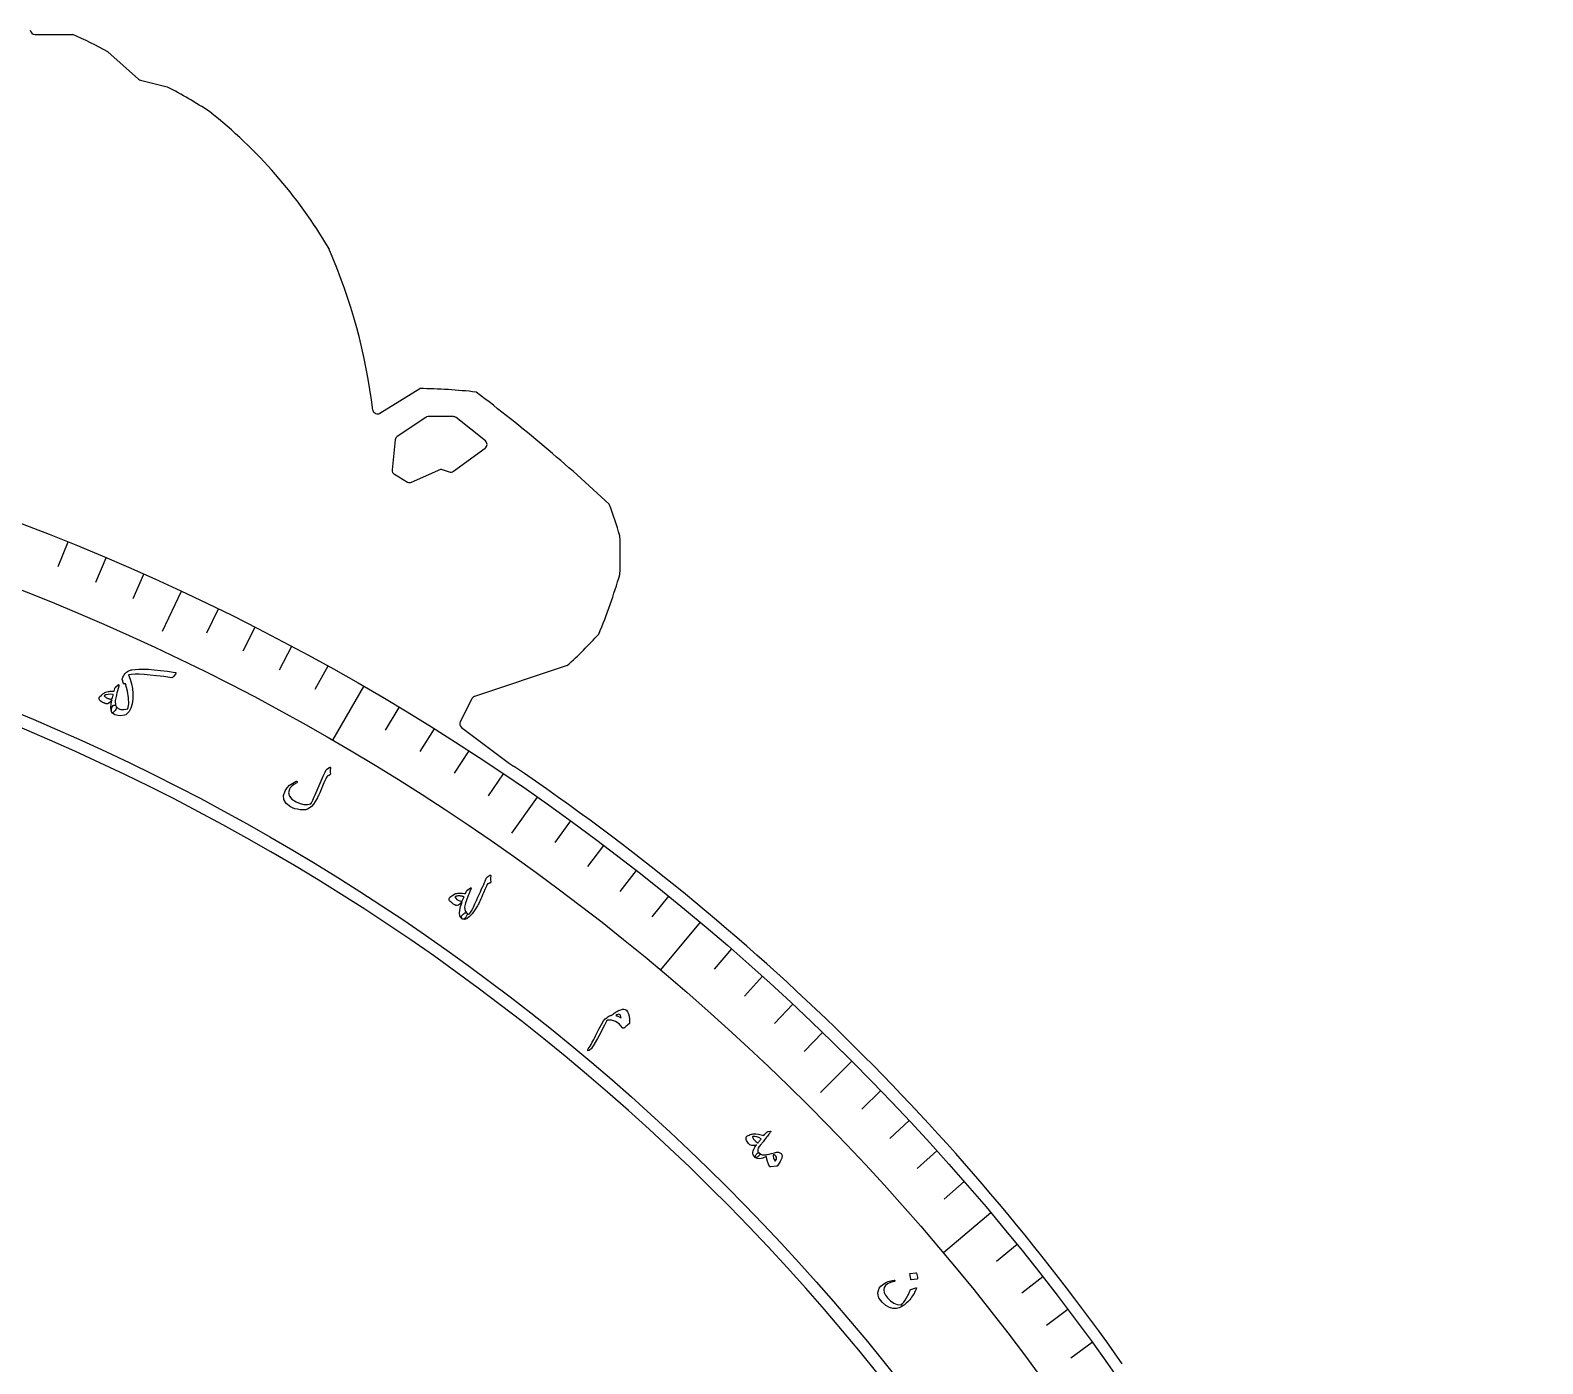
# Model space of a CAD drawing. Header units: millimetres. Extents: x -77 to 77, y -78 to 103.
# Drawn here: x 27.66 to 77.1, y 44.63 to 88.23 of the extents above; entities that cross this region are included whole.
import ezdxf

# ---------------------------------------------------------------- set-up
doc = ezdxf.new("R2010")
doc.units = ezdxf.units.MM
for name, color, linetype in [('CUT_INNER', 6, 'Continuous'), ('CUT_OUTER', 1, 'Continuous'), ('ENGRAVE', 7, 'Continuous'), ('ENGRAVE_FINE', 8, 'Continuous'), ('TEXT', 5, 'Continuous')]:
    doc.layers.add(name, color=color, linetype=linetype)

msp = doc.modelspace()

# ---------------------------------------------------------------- linework, layer by layer
at = {"layer": 'CUT_INNER'}
for points in [[(40.5877, 75.5737), (39.6529, 74.9501)], [(41.4905, 75.5989), (40.6709, 75.5989)], [(42.5359, 74.8042), (41.5842, 75.566)], [(39.5869, 74.8402), (39.4887, 73.8591)], [(41.4908, 73.8099), (42.5304, 74.5657)], [(39.5608, 73.7156), (39.9859, 73.4605)], [(40.124, 73.4521), (41.0811, 73.8778), (41.0843, 73.879)], [(41.0843, 73.879), (41.0876, 73.8781), (41.3552, 73.7889)]]:
    msp.add_lwpolyline(points, dxfattribs=at)
for centre, radius, start, end in [((40.6709, 75.4489), 0.15, 90, 123.70993), ((41.4905, 75.4489), 0.15, 51.3213, 90), ((39.7362, 74.8253), 0.15, 123.70993, 174.28557), ((42.4421, 74.6871), 0.15, 306.02109, 51.3213), ((39.638, 73.8442), 0.15, 174.28557, 239.03624), ((41.4026, 73.9312), 0.15, 251.56505, 306.02109), ((40.0631, 73.5891), 0.15, 239.03624, 293.97846), ((0.0001, -0.0002), 70.9124, 92.273101, 354.023615), ((0.0005, 0.0002), 70.912, 354.023254, 87.727388)]:
    msp.add_arc(centre, radius, start, end, dxfattribs=at)
at = {"layer": 'CUT_OUTER'}
for points in [[(27.8068, 88.0958), (29.0427, 88.0958), (29.0462, 88.0956)], [(30.1924, 87.523), (30.1949, 87.5209), (31.1964, 86.63)], [(31.2597, 86.5965), (32.1381, 86.3769), (32.1415, 86.3759)], [(37.4153, 81.1021), (37.4166, 81.099)], [(39.0858, 75.7096), (40.3936, 76.5137), (40.3969, 76.5156)], [(45.2119, 67.4585), (45.2087, 67.4572), (42.1756, 66.4464)], [(42.0888, 66.3712), (41.7138, 65.6212)], [(41.7579, 65.4341), (43.3298, 64.2552), (43.4513, 64.1735)]]:
    msp.add_lwpolyline(points, dxfattribs=at)
for centre, radius, start, end in [((27.8068, 88.2458), 0.15, 185.19602, 270), ((23.4056, 75.3731), 13.9168, 60.81257, 66.08953), ((31.2961, 86.7421), 0.15, 228.34509, 255.96376), ((24.3573, 71.4473), 16.8362, 57.04027, 62.46128), ((23.5359, 72.9374), 16.1028, 30.46668, 51.69569), ((19.8137, 73.4535), 19.1916, 7.03892, 23.47683), ((40.1961, 58.5808), 17.9359, 83.48487, 89.35851), ((9.9304, 33.6265), 53.6003, 46.85108, 52.9419), ((39.0072, 75.8374), 0.15, 192.33259, 301.5859), ((35.5404, 68.4746), 11.8391, 15.81273, 21.07674), ((35.2289, 71.07), 11.7196, 356.91348, 3.08441), ((29.3828, 75.5316), 18.2726, 337.3336, 343.81749), ((34.1257, 79.5854), 16.4306, 312.4328, 317.52318), ((42.223, 66.3041), 0.15, 108.43065, 153.43495), ((41.8479, 65.5541), 0.15, 153.43495, 233.1301), ((0.0003, 0.0004), 77.4995, 35.160141, 55.89847)]:
    msp.add_arc(centre, radius, start, end, dxfattribs=at)
at = {"layer": 'ENGRAVE'}
for points in [[(32.5859, 69.8806), (31.9734, 68.5672)], [(38.5524, 66.7747), (37.5379, 65.0176)], [(44.2255, 63.1605), (43.3942, 61.9734)], [(49.562, 59.0657), (48.2578, 57.5114)], [(54.5213, 54.5213), (53.4965, 53.4965)], [(59.0657, 49.562), (57.5114, 48.2578)]]:
    msp.add_lwpolyline(points, dxfattribs=at)
for radius in [77.1047, 75.0758, 71.3077]:
    msp.add_circle((0, 0), radius, dxfattribs=at)
at = {"layer": 'ENGRAVE_FINE'}
for points in [[(28.8839, 71.4903), (28.5582, 70.684)], [(30.1272, 70.9753), (29.7875, 70.1749)], [(31.3613, 70.4387), (31.0076, 69.6443)], [(33.8005, 69.3013), (33.4193, 68.5197)], [(35.0048, 68.7008), (34.6101, 67.9261)], [(36.1985, 68.0795), (35.7903, 67.3117)], [(37.3811, 67.4373), (36.9596, 66.6768)], [(39.7119, 66.0917), (39.264, 65.3463)], [(40.8593, 65.3885), (40.3985, 64.6511)], [(41.9943, 64.6655), (41.5207, 63.9362)], [(43.1164, 63.9227), (42.6302, 63.2018)], [(45.321, 62.3791), (44.8099, 61.6756)], [(46.4028, 61.5786), (45.8795, 60.8841)], [(47.4704, 60.7594), (46.9351, 60.0742)], [(48.5236, 59.9216), (47.9764, 59.2459)], [(50.5853, 58.1917), (50.0148, 57.5354)], [(51.5931, 57.3), (51.0113, 56.6538)], [(52.5853, 56.3908), (51.9923, 55.7549)], [(53.5615, 55.4645), (52.9574, 54.839)], [(55.4645, 53.5615), (54.839, 52.9574)], [(56.3908, 52.5853), (55.7549, 51.9923)], [(57.3, 51.5931), (56.6538, 51.0113)], [(58.1917, 50.5853), (57.5354, 50.0148)], [(59.9216, 48.5236), (59.2459, 47.9764)], [(60.7594, 47.4704), (60.0742, 46.9351)], [(61.5786, 46.4028), (60.8841, 45.8795)], [(62.3791, 45.321), (61.6756, 44.8099)]]:
    msp.add_lwpolyline(points, dxfattribs=at)
at = {"layer": 'TEXT'}
for points in [[(32.3901, 67.2338), (32.412, 67.2277), (32.4223, 67.2165), (32.421, 67.2004), (32.4081, 67.1794), (32.3447, 67.1041), (32.3274, 67.0854), (32.311, 67.0722), (32.2954, 67.0647), (32.2807, 67.0628), (32.0219, 67.0981), (31.7868, 67.1266), (31.5751, 67.1485), (31.387, 67.164), (31.2226, 67.173), (31.082, 67.1753), (30.9651, 67.171), (30.872, 67.1602), (30.9287, 67.0148), (30.9716, 66.8637), (31.0005, 66.7068), (31.0157, 66.5444), (31.0143, 66.3638), (30.9921, 66.2061), (30.9493, 66.0712), (30.886, 65.959), (30.8483, 65.913), (30.8121, 65.8776), (30.7773, 65.8528), (30.744, 65.8388), (30.6233, 65.8185), (30.5176, 65.8222), (30.4267, 65.85), (30.3505, 65.9018), (30.3235, 65.9366), (30.311, 65.9784), (30.313, 66.0273), (30.3295, 66.0832), (30.3491, 66.1249), (30.3703, 66.1528), (30.3932, 66.1667), (30.4177, 66.1667), (30.4277, 66.1616), (30.439, 66.1522), (30.4516, 66.1386), (30.4656, 66.1209), (30.5289, 66.0603), (30.6139, 66.0272), (30.7205, 66.0216), (30.849, 66.0433), (30.8754, 66.2118), (30.8723, 66.4037), (30.8394, 66.6192), (30.7765, 66.8582), (30.7737, 66.8629), (30.7696, 66.8656), (30.7643, 66.8661), (30.7577, 66.8645), (30.7278, 66.8568), (30.721, 66.8556), (30.7153, 66.8571), (30.7106, 66.8615), (30.7068, 66.8688), (30.6603, 67.0189), (30.6617, 67.028), (30.6694, 67.0469), (30.6834, 67.0753), (30.7035, 67.1135), (30.7263, 67.1534), (30.7472, 67.1853), (30.7662, 67.209), (30.7834, 67.2247), (30.8089, 67.243), (30.834, 67.2594), (30.8586, 67.2739), (30.8829, 67.2864), (30.9068, 67.2972), (30.9304, 67.3063), (30.9538, 67.3138), (30.9768, 67.3196), (31.0824, 67.3343), (31.2083, 67.3419), (31.3544, 67.3425), (31.5209, 67.3359), (31.7078, 67.3219), (31.9149, 67.3003), (32.1423, 67.271), (32.3901, 67.2338)], [(30.4656, 66.1209), (30.4741, 66.0932), (30.471, 66.0617), (30.4563, 66.0262), (30.43, 65.9869), (30.3939, 65.9458), (30.3646, 65.9222), (30.3421, 65.916), (30.3266, 65.9272), (30.2998, 65.9963), (30.2914, 66.087), (30.3015, 66.1993), (30.33, 66.3334), (30.2758, 66.2717), (30.2285, 66.2296), (30.188, 66.2069), (30.1544, 66.2038), (30.139, 66.2077), (30.1227, 66.2129), (30.1057, 66.2193), (30.0879, 66.2269), (30.0693, 66.2355), (30.05, 66.2447), (30.03, 66.2545), (30.0092, 66.265), (29.9734, 66.2855), (29.9461, 66.3037), (29.9272, 66.3195), (29.9167, 66.333), (29.9075, 66.3631), (29.9055, 66.3897), (29.9109, 66.4127), (29.9235, 66.4321), (29.9826, 66.489), (30.0314, 66.5321), (30.0699, 66.5614), (30.0981, 66.5769), (30.1315, 66.5885), (30.1659, 66.5985), (30.2012, 66.6069), (30.2374, 66.6137), (30.2748, 66.6189), (30.3138, 66.6224), (30.3543, 66.6244), (30.3963, 66.6247), (30.4215, 66.7062), (30.4268, 66.723), (30.4332, 66.7371), (30.4409, 66.7487), (30.4497, 66.7576), (30.5319, 66.8273), (30.5456, 66.8343), (30.5535, 66.83), (30.5556, 66.8143), (30.5519, 66.7872), (30.5289, 66.7062), (30.5082, 66.6317), (30.4899, 66.5637), (30.474, 66.5022), (30.4608, 66.4473), (30.4505, 66.3989), (30.4432, 66.357), (30.4389, 66.3216), (30.4363, 66.2609), (30.4399, 66.2072), (30.4497, 66.1605), (30.4656, 66.1209)], [(30.3721, 66.5143), (30.2791, 66.5224), (30.1993, 66.518), (30.1325, 66.5009), (30.0789, 66.4714), (30.0893, 66.4548), (30.1048, 66.4382), (30.1254, 66.4217), (30.1511, 66.4053), (30.1666, 66.3975), (30.1825, 66.3902), (30.1989, 66.3834), (30.2156, 66.3772), (30.2328, 66.3718), (30.2507, 66.3675), (30.2692, 66.3642), (30.2883, 66.3619), (30.3132, 66.3657), (30.3336, 66.3829), (30.3494, 66.4136), (30.3606, 66.4576), (30.3639, 66.4787), (30.367, 66.4952), (30.3697, 66.507), (30.3721, 66.5143)], [(37.4359, 64.1292), (37.4426, 64.133), (37.4493, 64.1346), (37.4559, 64.134), (37.4626, 64.1312), (37.4682, 64.1265), (37.4715, 64.1203), (37.4727, 64.1125), (37.4718, 64.1032), (37.4644, 64.05), (37.4616, 64.0018), (37.4633, 63.9589), (37.4697, 63.9211), (37.4706, 63.9083), (37.4663, 63.8967), (37.4565, 63.8864), (37.4415, 63.8773), (37.4331, 63.8736), (37.4251, 63.87), (37.4175, 63.8664), (37.4102, 63.863), (37.4034, 63.8598), (37.3971, 63.8569), (37.3913, 63.8543), (37.386, 63.8521), (37.3768, 63.8477), (37.3682, 63.8412), (37.3601, 63.8323), (37.3527, 63.8213), (37.336, 63.7877), (37.3184, 63.7507), (37.2997, 63.7104), (37.28, 63.6667), (37.2592, 63.6198), (37.2371, 63.5697), (37.2138, 63.5164), (37.1892, 63.4599), (37.1655, 63.4031), (37.1428, 63.3499), (37.1211, 63.3004), (37.1004, 63.2545), (37.0808, 63.212), (37.0623, 63.1728), (37.0449, 63.1369), (37.0287, 63.1043), (36.9766, 63.01), (36.9174, 62.9264), (36.8511, 62.8537), (36.7776, 62.7917), (36.7238, 62.7615), (36.6575, 62.7433), (36.5785, 62.7371), (36.487, 62.7429), (36.3931, 62.7581), (36.3089, 62.7792), (36.2344, 62.8061), (36.1695, 62.839), (36.0244, 62.9513), (35.9455, 63.0759), (35.933, 63.213), (35.987, 63.3628), (36.053, 63.4597), (36.1362, 63.5441), (36.2367, 63.6159), (36.3545, 63.6749), (36.3625, 63.6776), (36.3695, 63.6781), (36.3755, 63.6764), (36.3806, 63.6724), (36.3852, 63.6668), (36.388, 63.6613), (36.389, 63.6559), (36.3882, 63.6506), (36.3857, 63.6434), (36.3819, 63.6373), (36.3768, 63.6323), (36.3704, 63.6283), (36.2791, 63.5689), (36.2084, 63.5142), (36.1583, 63.4644), (36.1288, 63.4193), (36.1028, 63.3008), (36.1303, 63.1919), (36.2114, 63.0926), (36.3459, 63.0025), (36.4798, 62.9434), (36.6053, 62.913), (36.7223, 62.9114), (36.8311, 62.9387), (36.8488, 62.9722), (36.8686, 63.0118), (36.8906, 63.0576), (36.9147, 63.1095), (36.941, 63.1677), (36.9693, 63.2323), (36.9996, 63.3035), (37.032, 63.3811), (37.0662, 63.4608), (37.1002, 63.539), (37.134, 63.6157), (37.1675, 63.6911), (37.2009, 63.7649), (37.2343, 63.8371), (37.2678, 63.9078), (37.3012, 63.9769), (37.3307, 64.045), (37.3353, 64.0521), (37.3403, 64.0582), (37.3458, 64.0635), (37.3517, 64.0679)], [(42.6719, 60.5987), (42.6812, 60.6049), (42.6899, 60.6079), (42.698, 60.6077), (42.7055, 60.6043), (42.7107, 60.5991), (42.7139, 60.5923), (42.715, 60.5841), (42.714, 60.5744), (42.7046, 60.5271), (42.7012, 60.4819), (42.704, 60.4387), (42.7128, 60.3974), (42.7138, 60.3813), (42.7091, 60.3675), (42.6987, 60.3561), (42.6826, 60.3471), (42.673, 60.3433), (42.6634, 60.3395), (42.6536, 60.3357), (42.6438, 60.3321), (42.6339, 60.3285), (42.6241, 60.3247), (42.6145, 60.3209), (42.6049, 60.3171), (42.5938, 60.2992), (42.5684, 60.2454), (42.5285, 60.1556), (42.4742, 60.0299), (42.4445, 59.9607), (42.4162, 59.896), (42.3894, 59.8358), (42.364, 59.78), (42.34, 59.7288), (42.3175, 59.6824), (42.2963, 59.6409), (42.2766, 59.6041), (42.2572, 59.57), (42.2372, 59.5364), (42.2165, 59.5032), (42.1951, 59.4706), (42.173, 59.4382), (42.1501, 59.4062), (42.1263, 59.3744), (42.1018, 59.3428), (42.0121, 59.2422), (41.9308, 59.179), (41.8581, 59.1533), (41.7939, 59.1651), (41.7695, 59.1813), (41.7552, 59.2016), (41.7511, 59.2261), (41.7571, 59.2547), (41.7704, 59.2839), (41.7883, 59.3102), (41.8108, 59.3337), (41.8378, 59.3542), (41.8663, 59.3708), (41.8906, 59.3787), (41.9108, 59.3778), (41.9269, 59.3683), (41.938, 59.3592), (41.948, 59.3511), (41.9569, 59.3439), (41.9646, 59.3377), (41.9715, 59.3326), (41.9778, 59.3287), (41.9834, 59.3261), (41.9885, 59.3247), (42.0151, 59.3455), (42.046, 59.3836), (42.0814, 59.4392), (42.1213, 59.5123), (42.1435, 59.5567), (42.1684, 59.608), (42.1959, 59.6663), (42.2259, 59.7316), (42.2588, 59.8039), (42.2945, 59.8832), (42.3332, 59.9696), (42.3748, 60.063), (42.4152, 60.1545), (42.4506, 60.235), (42.4808, 60.3045), (42.506, 60.363), (42.5261, 60.4104), (42.5414, 60.4467), (42.5519, 60.4718), (42.5575, 60.4857), (42.5662, 60.503), (42.578, 60.5197), (42.5932, 60.5357), (42.6116, 60.5511), (42.6216, 60.5581), (42.631, 60.5649), (42.6396, 60.5713), (42.6476, 60.5774), (42.6547, 60.5832), (42.6612, 60.5887), (42.6669, 60.5939), (42.6719, 60.5987)], [(41.8737, 59.6417), (41.8588, 59.556), (41.8629, 59.4817), (41.8862, 59.4187), (41.9286, 59.3671), (41.9398, 59.3522), (41.944, 59.3337), (41.9413, 59.3114), (41.9316, 59.2854), (41.9249, 59.2727), (41.9177, 59.26), (41.9098, 59.2475), (41.9013, 59.2351), (41.8921, 59.223), (41.882, 59.2116), (41.8711, 59.2007), (41.8593, 59.1905), (41.8383, 59.1748), (41.8202, 59.1651), (41.805, 59.1612), (41.7926, 59.1633), (41.7633, 59.184), (41.7388, 59.2092), (41.7192, 59.2389), (41.7044, 59.2732), (41.6906, 59.3606), (41.6977, 59.464), (41.7257, 59.5835), (41.7748, 59.719), (41.7103, 59.6636), (41.6556, 59.6277), (41.6107, 59.6115), (41.5756, 59.6149), (41.5602, 59.6219), (41.5444, 59.63), (41.5281, 59.639), (41.5114, 59.649), (41.494, 59.6601), (41.476, 59.6723), (41.4573, 59.6856), (41.4379, 59.7001), (41.403, 59.7279), (41.3775, 59.7512), (41.3613, 59.77), (41.3545, 59.7843), (41.3491, 59.816), (41.3513, 59.8431), (41.3611, 59.8657), (41.3785, 59.8836), (41.4449, 59.9313), (41.4984, 59.9667), (41.5393, 59.9898), (41.5674, 60.0007), (41.6004, 60.0078), (41.6352, 60.013), (41.6721, 60.0161), (41.7108, 60.0172), (41.7515, 60.0164), (41.794, 60.0135), (41.8386, 60.0085), (41.885, 60.0016), (41.9239, 60.0801), (41.9291, 60.0893), (41.9338, 60.0977), (41.9383, 60.1053), (41.9423, 60.1122), (41.9463, 60.1182), (41.9503, 60.1232), (41.9544, 60.1271), (41.9587, 60.1299), (42.0527, 60.1885), (42.0677, 60.1945), (42.0749, 60.1889), (42.0742, 60.1715), (42.0656, 60.1424), (42.0332, 60.0741), (42.0034, 60.0074), (41.976, 59.9422), (41.9512, 59.8785), (41.9287, 59.8166), (41.9083, 59.7564), (41.89, 59.6981), (41.8737, 59.6417)], [(41.8383, 59.8967), (41.823, 59.9018), (41.8069, 59.9067), (41.7901, 59.9115), (41.7725, 59.9162), (41.7541, 59.9203), (41.7346, 59.9234), (41.7142, 59.9256), (41.6928, 59.9268), (41.6717, 59.9278), (41.651, 59.9275), (41.6308, 59.9259), (41.611, 59.9229), (41.5917, 59.9187), (41.5731, 59.913), (41.5551, 59.9058), (41.5378, 59.8972), (41.5656, 59.8507), (41.6077, 59.8111), (41.664, 59.7783), (41.7347, 59.7523), (41.7486, 59.7523), (41.7628, 59.7584), (41.7772, 59.7706), (41.792, 59.7889)], [(46.6675, 56.0268), (46.6942, 56.0496), (46.7215, 56.0718), (46.7495, 56.0932), (46.7781, 56.1138), (46.8074, 56.1334), (46.8374, 56.1515), (46.8681, 56.1681), (46.8996, 56.1833), (46.9611, 56.2069), (47.0153, 56.2201), (47.0621, 56.2227), (47.1017, 56.2148), (47.149, 56.1874), (47.1873, 56.1409), (47.2167, 56.0752), (47.2371, 55.9906), (47.2411, 55.9655), (47.2444, 55.9404), (47.247, 55.9152), (47.2487, 55.8899), (47.2498, 55.8645), (47.2504, 55.8389), (47.2503, 55.813), (47.2497, 55.7869), (47.2485, 55.7725), (47.2454, 55.76), (47.2404, 55.7495), (47.2335, 55.741), (47.1993, 55.7119), (47.1687, 55.6862), (47.1414, 55.6637), (47.1177, 55.6445), (47.0978, 55.6287), (47.0822, 55.6167), (47.0707, 55.6084), (47.0634, 55.6038), (47.0521, 55.6002), (47.0418, 55.6008), (47.0325, 55.6055), (47.0242, 55.6143), (46.9115, 55.7402), (46.7912, 55.8232), (46.6635, 55.8632), (46.5288, 55.8603), (46.5164, 55.8565), (46.5062, 55.8509), (46.4983, 55.8433), (46.4928, 55.8339), (46.4284, 55.6974), (46.3589, 55.5574), (46.2843, 55.414), (46.2044, 55.2671), (46.0913, 55.0742), (46.0011, 54.9427), (45.9337, 54.8726), (45.8893, 54.8638), (45.8822, 54.8732), (45.8818, 54.887), (45.8881, 54.9051), (45.901, 54.9274), (45.9311, 54.9715), (45.9612, 55.0184), (45.9911, 55.0682), (46.0211, 55.1209), (46.051, 55.1762), (46.0812, 55.2337), (46.1115, 55.2936), (46.142, 55.3559), (46.2443, 55.5646), (46.3306, 55.7256), (46.401, 55.8388), (46.4558, 55.9041), (46.4858, 55.9306), (46.515, 55.9538), (46.5434, 55.9737), (46.5709, 55.9902), (46.5973, 56.0036), (46.6221, 56.0142), (46.6456, 56.0219), (46.6675, 56.0268)], [(46.8053, 56.0163), (46.826, 56.0098), (46.8471, 56.0021), (46.8687, 55.9932), (46.8906, 55.9831), (46.9128, 55.9719), (46.9351, 55.9596), (46.9577, 55.9462), (46.9804, 55.9318), (46.9701, 55.9778), (46.9572, 56.0128), (46.9418, 56.0369), (46.9239, 56.0499), (46.8955, 56.0569), (46.8662, 56.0537), (46.8362, 56.0401), (46.8053, 56.0163)], [(51.8417, 52.237), (51.8603, 52.2375), (51.8686, 52.2316), (51.8666, 52.2191), (51.8542, 52.2), (51.8458, 52.1895), (51.8344, 52.1747), (51.8199, 52.1556), (51.8024, 52.1324), (51.7815, 52.1048), (51.757, 52.0728), (51.7289, 52.0364), (51.6971, 51.9956), (51.6659, 51.9554), (51.638, 51.9195), (51.6133, 51.8878), (51.5918, 51.8604), (51.5736, 51.8372), (51.5589, 51.8185), (51.5477, 51.8042), (51.5398, 51.7943), (51.492, 51.7305), (51.46, 51.6758), (51.4439, 51.6301), (51.4436, 51.5934), (51.4493, 51.5735), (51.4601, 51.5533), (51.476, 51.533), (51.4971, 51.5124), (51.5075, 51.4981), (51.5109, 51.4826), (51.5074, 51.466), (51.497, 51.4482), (51.4814, 51.4299), (51.4637, 51.4133), (51.4439, 51.3985), (51.4219, 51.3853), (51.4014, 51.376), (51.3841, 51.3711), (51.37, 51.3706), (51.3592, 51.3745), (51.3197, 51.4147), (51.2925, 51.4564), (51.2777, 51.4994), (51.2753, 51.5438), (51.2865, 51.5944), (51.3108, 51.6515), (51.3483, 51.7149), (51.3989, 51.7847), (51.3407, 51.7694), (51.2899, 51.7623), (51.2465, 51.7635), (51.2106, 51.7729), (51.1874, 51.7865), (51.1638, 51.8062), (51.1398, 51.832), (51.1153, 51.864), (51.092, 51.9002), (51.0747, 51.9328), (51.0633, 51.9619), (51.0578, 51.9874), (51.0577, 52.0124), (51.0624, 52.0338), (51.072, 52.0516), (51.0863, 52.0658), (51.1075, 52.0803), (51.1331, 52.0942), (51.1632, 52.1076), (51.1977, 52.1205), (51.2335, 52.1322), (51.263, 52.1406), (51.2863, 52.1456), (51.3032, 52.1474), (51.3838, 52.1433), (51.466, 52.1331), (51.5498, 52.1165), (51.6351, 52.0938), (51.6624, 52.1253), (51.6862, 52.1522), (51.7066, 52.1746), (51.7236, 52.1923), (51.7389, 52.206), (51.7545, 52.2165), (51.7703, 52.2238), (51.7864, 52.2277)], [(51.5529, 51.9892), (51.478, 52.0254), (51.4071, 52.0487), (51.3405, 52.0592), (51.2779, 52.0567), (51.2715, 52.0543), (51.2676, 52.0501), (51.2662, 52.0443), (51.2673, 52.0367), (51.2766, 52.0139), (51.2889, 51.9915), (51.3041, 51.9693), (51.3223, 51.9474), (51.3435, 51.9259), (51.3676, 51.9046), (51.3946, 51.8836), (51.4247, 51.8629), (51.4298, 51.8603), (51.4362, 51.8584), (51.4436, 51.8573), (51.4523, 51.8569), (51.4639, 51.8704), (51.4757, 51.8848), (51.4879, 51.9), (51.5003, 51.9161), (51.513, 51.9331), (51.526, 51.9509), (51.5393, 51.9696), (51.5529, 51.9892)], [(52.2039, 51.5022), (52.2345, 51.4368), (52.2256, 51.3489), (52.1771, 51.2386), (52.089, 51.106), (52.0818, 51.0973), (52.0742, 51.0908), (52.0664, 51.0867), (52.0581, 51.0848), (51.8681, 51.0648), (51.8558, 51.0643), (51.8452, 51.0672), (51.836, 51.0736), (51.8285, 51.0834), (51.7915, 51.1602), (51.7631, 51.239), (51.7435, 51.3196), (51.7326, 51.4021), (51.6069, 51.3524), (51.5028, 51.3312), (51.4203, 51.3385), (51.3592, 51.3745), (51.3558, 51.3819), (51.3562, 51.3936), (51.3605, 51.4094), (51.3685, 51.4295), (51.3941, 51.4737), (51.4187, 51.505), (51.4424, 51.5235), (51.465, 51.5292), (51.4733, 51.5276), (51.4815, 51.5243), (51.4894, 51.5192), (51.4971, 51.5124), (51.5379, 51.4836), (51.5881, 51.4658), (51.648, 51.4591), (51.7175, 51.4634), (51.7533, 51.4705), (51.8099, 51.4842), (51.8875, 51.5046), (51.986, 51.5314), (52.0555, 51.5448), (52.115, 51.5444), (52.1644, 51.5302), (52.2039, 51.5022)], [(51.9428, 51.4641), (51.9474, 51.4114), (51.9599, 51.359), (51.9805, 51.307), (52.0091, 51.2553), (52.0373, 51.2874), (52.054, 51.3201), (52.0592, 51.3532), (52.0528, 51.3868), (52.0369, 51.417), (52.0133, 51.44), (51.9819, 51.4557), (51.9428, 51.4641)], [(56.6146, 47.5998), (56.6184, 47.5994), (56.6221, 47.5976), (56.6257, 47.5941), (56.6292, 47.5892), (56.6435, 47.5455), (56.6534, 47.5013), (56.6587, 47.4566), (56.6595, 47.4113), (56.6584, 47.4059), (56.656, 47.402), (56.6524, 47.3995), (56.6476, 47.3985), (56.4553, 47.3716), (56.4498, 47.372), (56.4459, 47.3751), (56.4436, 47.3811), (56.4429, 47.3897), (56.4422, 47.3972), (56.441, 47.4088), (56.4391, 47.4246), (56.4365, 47.4444), (56.4332, 47.4686), (56.4289, 47.4973), (56.4235, 47.5305), (56.4172, 47.5683), (56.4169, 47.5738), (56.4179, 47.5776), (56.4204, 47.5796), (56.4243, 47.5801)], [(56.625, 47.0804), (56.6086, 47.043), (56.5905, 47.0049), (56.5709, 46.9663), (56.5496, 46.927), (56.5263, 46.8872), (56.5007, 46.8468), (56.4726, 46.8059), (56.4422, 46.7644), (56.4109, 46.7245), (56.3782, 46.6867), (56.3443, 46.6511), (56.3092, 46.6176), (56.2727, 46.5861), (56.2347, 46.5566), (56.1954, 46.5291), (56.1545, 46.5036), (56.1092, 46.4797), (56.0644, 46.4612), (56.0201, 46.448), (55.9763, 46.4401), (55.861, 46.4408), (55.7468, 46.4728), (55.6336, 46.5359), (55.5213, 46.63), (55.4522, 46.7082), (55.4039, 46.7871), (55.3764, 46.8668), (55.3698, 46.9473), (55.3839, 47.0241), (55.4157, 47.0958), (55.4653, 47.1626), (55.5327, 47.2243), (55.6144, 47.2776), (55.7021, 47.3178), (55.7959, 47.345), (55.8959, 47.3591), (55.9089, 47.3589), (55.9184, 47.3561), (55.9244, 47.3506), (55.9269, 47.3426), (55.9264, 47.3328), (55.9205, 47.3251), (55.9091, 47.3196), (55.8924, 47.3163), (55.7757, 47.2878), (55.6847, 47.2455), (55.6192, 47.1892), (55.5793, 47.1192), (55.5656, 47.0415), (55.5784, 46.9592), (55.6178, 46.8722), (55.6836, 46.7805), (55.7814, 46.6848), (55.8867, 46.6147), (55.9997, 46.5702), (56.1206, 46.5513), (56.124, 46.5517), (56.1281, 46.5533), (56.1329, 46.5562), (56.1384, 46.5604), (56.1782, 46.5975), (56.2195, 46.6468), (56.2624, 46.7082), (56.3067, 46.7819), (56.3278, 46.8203), (56.3472, 46.8565), (56.3646, 46.8905), (56.3802, 46.9222), (56.3938, 46.9518), (56.4052, 46.9791), (56.4143, 47.0042), (56.4212, 47.0272), (56.4252, 47.0387), (56.4303, 47.0475), (56.4365, 47.0538), (56.4439, 47.0575), (56.609, 47.1098), (56.6202, 47.1111), (56.6265, 47.1066), (56.6281, 47.0964), (56.625, 47.0804)]]:
    msp.add_lwpolyline(points, close=True, dxfattribs=at)

doc.saveas('drawing.dxf')
